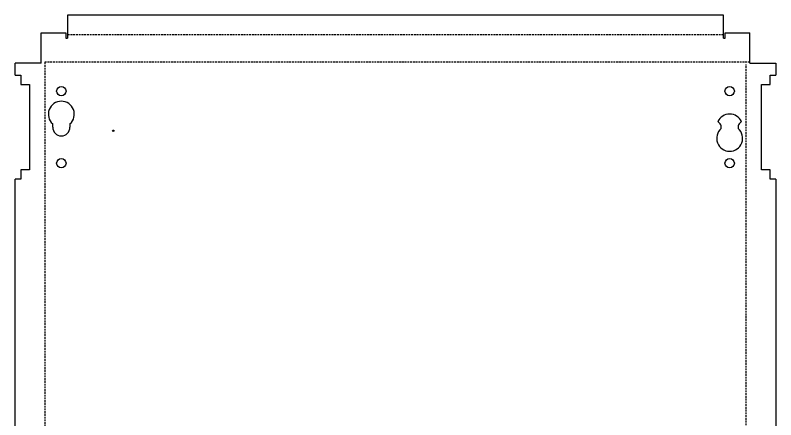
# Model space of a CAD drawing. Header units: millimetres. Extents: x -264 to 264, y -1078 to 1078.
# Drawn here: x -264 to 264, y 797 to 1078 of the extents above; entities that cross this region are included whole.
import ezdxf

# ---------------------------------------------------------------- set-up
doc = ezdxf.new("R2010")
doc.units = ezdxf.units.MM
doc.linetypes.add('HIDDEN', pattern=[1.905, 1.27, -0.635])
doc.layers.add('BEND-UP', color=5, linetype='HIDDEN')

msp = doc.modelspace()

# ---------------------------------------------------------------- linework, layer by layer
for p, q in [((-227.4, 1077.66), (-227.4, 1061.69)), ((227.4, 1077.66), (-227.4, 1077.66)), ((227.4, 1061.69), (227.4, 1077.66)), ((-245.75, 1044.5), (-245.75, 1065.49)), ((-245.75, 1065.49), (-228.65, 1065.49)), ((-228.65, 1065.49), (-228.65, 1061.69)), ((-228.65, 1061.69), (-227.4, 1061.69)), ((227.4, 1061.69), (228.65, 1061.69)), ((228.65, 1061.69), (228.65, 1065.49)), ((228.65, 1065.49), (245.75, 1065.49)), ((245.75, 1044.5), (245.75, 1065.49)), ((-263.74, 1036), (-263.74, 1044.5)), ((-245.75, 1044.5), (-263.74, 1044.5)), ((245.75, 1044.5), (263.74, 1044.5)), ((263.74, 1044.5), (263.74, 1036)), ((-263.74, 1036), (-259.74, 1036)), ((-259.74, 1036), (-259.74, 1029.5)), ((259.74, 1036), (263.74, 1036)), ((259.74, 1029.5), (259.74, 1036)), ((-259.74, 1029.5), (-253.74, 1029.5)), ((-253.74, 1029.5), (-253.74, 970.5)), ((253.74, 1029.5), (259.74, 1029.5)), ((253.74, 970.5), (253.74, 1029.5)), ((-237.75, 1000), (-237.75, 1002.29)), ((-225.75, 1002.29), (-225.75, 1000)), ((225.26, 1002.26), (223.52, 1004)), ((239.98, 1004), (238.24, 1002.26)), ((225.85, 999.07), (225.85, 1000.84)), ((237.65, 1000.84), (237.65, 999.07)), ((-259.74, 970.5), (-259.74, 964)), ((-253.74, 970.5), (-259.74, 970.5)), ((259.74, 970.5), (253.74, 970.5)), ((259.74, 964), (259.74, 970.5)), ((-263.74, 36), (-263.74, 964)), ((-259.74, 964), (-263.74, 964)), ((263.74, 964), (259.74, 964)), ((263.74, 964), (263.74, 36))]:
    msp.add_line(p, q)
for centre, radius in [((-231.75, 1025), 3.25), ((231.75, 1025), 3.25), ((-195.75, 997.5), 0.5), ((-231.75, 975), 3.25), ((231.75, 975), 3.25)]:
    msp.add_circle(centre, radius)
for centre, radius, start, end in [((-231.75, 1009), 9, 311.8103, 228.1897), ((231.75, 1000), 9.15, 25.9303, 154.0697), ((223.85, 1000.84), 2, 0, 45), ((239.65, 1000.84), 2, 135, 180), ((-231.75, 1000), 6, 180, 0), ((231.75, 992.28), 9, 130.9618, 49.0382)]:
    msp.add_arc(centre, radius, start, end)
at = {"layer": 'BEND-UP'}
for p, q in [((227.4, 1064.08), (-227.4, 1064.08)), ((245.75, 1044.99), (-243.25, 1044.99)), ((-243.24, 1044.99), (-243.24, -1043.5)), ((243.24, -1044.99), (243.24, 1043.5))]:
    msp.add_line(p, q, dxfattribs=at)

doc.saveas('drawing.dxf')
